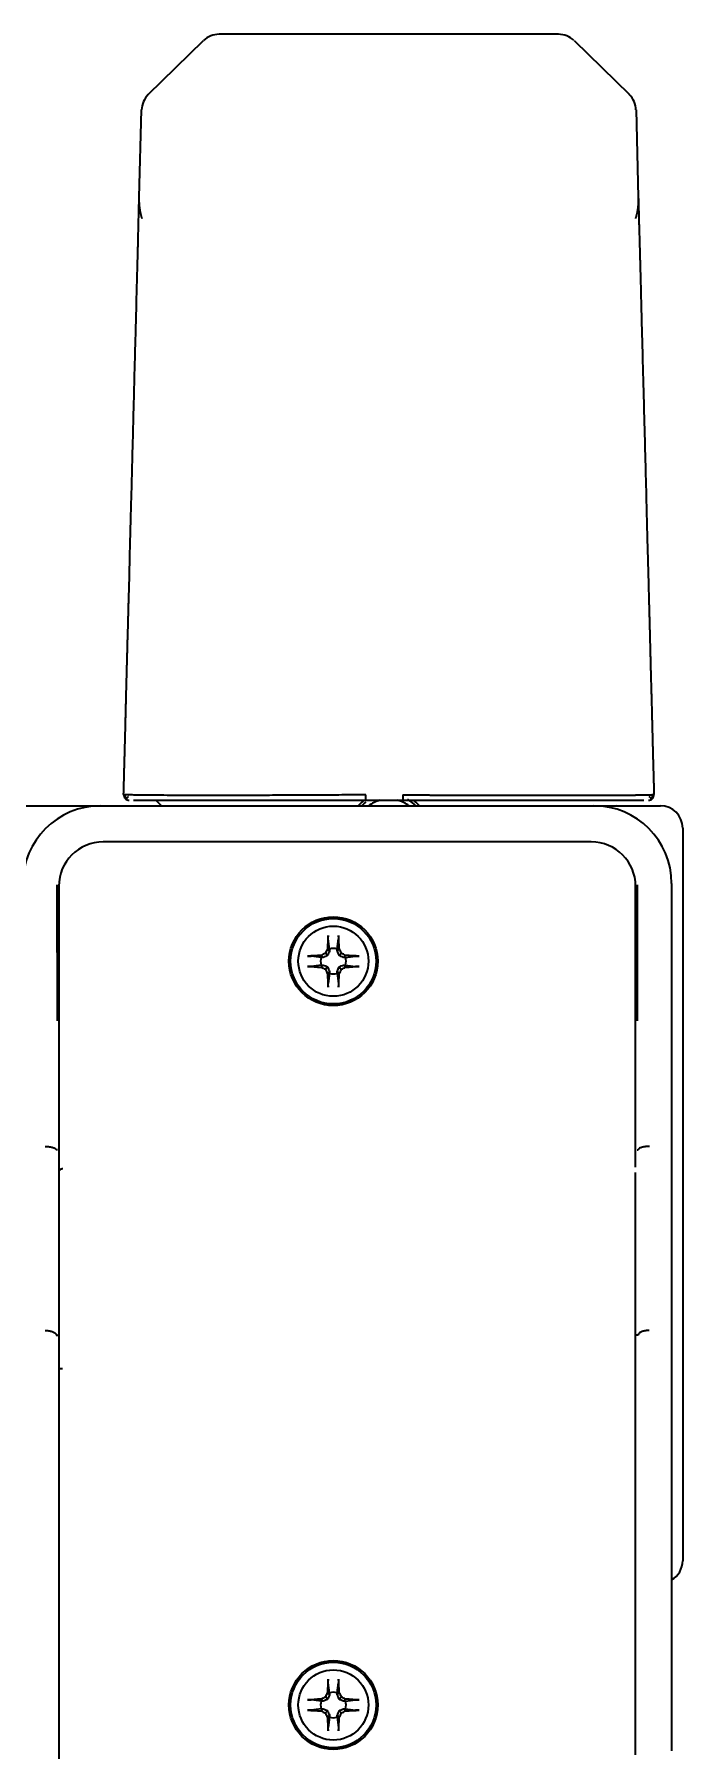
# Model space of a CAD drawing. Header units: inches. Extents: x 90 to 4161, y -506 to 3104.
# Drawn here: x 2941.4 to 2999.9, y 2949.7 to 3104.3 of the extents above; entities that cross this region are included whole.
import ezdxf

# ---------------------------------------------------------------- set-up
doc = ezdxf.new("R2010")
doc.units = ezdxf.units.IN
doc.layers.add('1', color=7, linetype='Continuous', true_color=0xffffff)

msp = doc.modelspace()

# ---------------------------------------------------------------- linework, layer by layer
at = {"layer": '1', "color": 7, "linetype": 'Continuous', "lineweight": 35}
for p, q in [((2951.7, 3098.87), (2956.69, 3103.73)), ((2988.69, 3104.3), (2958.09, 3104.3)), ((2990.09, 3103.73), (2995.08, 3098.87)), ((2950.89, 3089.62), (2951.1, 3097.49)), ((2995.68, 3097.49), (2995.89, 3089.63)), ((2950.97, 3092.51), (2950.97, 3092.57)), ((2995.81, 3092.56), (2995.81, 3092.51)), ((2950.79, 3085.85), (2950.89, 3089.62)), ((2949.95, 3053.5), (2950, 3055.5)), ((2952.39, 3035.3), (2952.89, 3034.8)), ((2971.31, 3035.3), (2974.66, 3035.3)), ((2818.72, 3034.8), (2947.39, 3034.8)), ((2947.39, 3034.8), (2991.89, 3034.8)), ((2991.89, 3034.8), (2997.89, 3034.8)), ((2993.89, 3034.8), (2993.96, 3034.86)), ((2999.89, 3032.8), (2999.89, 2966.8)), ((2991.64, 3031.55), (2947.64, 3031.55)), ((2943.52, 3015.44), (2943.5, 3027.69)), ((2943.64, 3027.55), (2943.64, 3002.24)), ((2995.64, 3002.24), (2995.64, 3027.55)), ((2995.78, 3027.69), (2995.77, 3015.44)), ((2998.89, 3027.8), (2998.89, 3005.25)), ((2968.04, 3021.89), (2967.92, 3022.81)), ((2968.74, 3021.89), (2968.86, 3022.81)), ((2967.3, 3021.15), (2966.38, 3021.27)), ((2967.48, 3021.14), (2967.29, 3021.33)), ((2967.87, 3021.32), (2967.67, 3021.52)), ((2968.04, 3021.71), (2967.86, 3021.9)), ((2968.74, 3021.71), (2968.93, 3021.9)), ((2968.91, 3021.32), (2969.11, 3021.52)), ((2969.31, 3021.14), (2969.49, 3021.33)), ((2969.48, 3021.15), (2970.4, 3021.27)), ((2967.3, 3020.45), (2966.38, 3020.33)), ((2967.48, 3020.45), (2967.29, 3020.26)), ((2967.87, 3020.28), (2967.67, 3020.08)), ((2968.04, 3019.88), (2967.86, 3019.69)), ((2968.04, 3019.71), (2967.92, 3018.78)), ((2968.74, 3019.88), (2968.93, 3019.69)), ((2968.74, 3019.71), (2968.86, 3018.78)), ((2968.91, 3020.28), (2969.11, 3020.08)), ((2969.31, 3020.45), (2969.49, 3020.26)), ((2969.48, 3020.45), (2970.4, 3020.33)), ((2943.52, 3003.8), (2943.4, 3003.8)), ((2995.77, 3003.8), (2995.89, 3003.8)), ((2943.75, 3001.98), (2943.64, 3001.98)), ((2943.64, 3001.77), (2943.64, 2984.1)), ((2995.64, 2984.14), (2995.64, 3001.77)), ((2998.89, 3002.04), (2998.89, 2988.14)), ((2943.4, 2987.11), (2943.64, 2987.11)), ((2995.88, 2987.11), (2995.64, 2987.11)), ((2943.64, 2984.1), (2943.71, 2984.1)), ((2943.64, 2984.1), (2943.64, 2946.28)), ((2943.71, 2984.1), (2943.96, 2984.1)), ((2995.64, 2984.06), (2995.64, 2984.14)), ((2995.64, 2949.32), (2995.64, 2984.06)), ((2998.89, 2984.93), (2998.89, 2949.68)), ((2968.04, 2954.71), (2967.86, 2954.9)), ((2968.04, 2954.89), (2967.92, 2955.81)), ((2968.74, 2954.89), (2968.86, 2955.81)), ((2968.74, 2954.71), (2968.93, 2954.9)), ((2967.3, 2954.15), (2966.38, 2954.27)), ((2967.3, 2953.45), (2966.38, 2953.33)), ((2967.48, 2954.14), (2967.29, 2954.33)), ((2967.48, 2953.45), (2967.29, 2953.26)), ((2967.87, 2954.32), (2967.67, 2954.52)), ((2967.87, 2953.28), (2967.67, 2953.08)), ((2968.91, 2954.32), (2969.11, 2954.52)), ((2968.91, 2953.28), (2969.11, 2953.08)), ((2969.31, 2954.14), (2969.49, 2954.33)), ((2969.31, 2953.45), (2969.49, 2953.26)), ((2969.48, 2954.15), (2970.4, 2954.27)), ((2969.48, 2953.45), (2970.4, 2953.33)), ((2968.04, 2952.88), (2967.86, 2952.69)), ((2968.04, 2952.71), (2967.92, 2951.78)), ((2968.74, 2952.88), (2968.93, 2952.69)), ((2968.74, 2952.71), (2968.86, 2951.78))]:
    msp.add_line(p, q, dxfattribs=at)
for centre, radius in [((2968.39, 3020.8), 4), ((2968.39, 3020.8), 3.85), ((2968.39, 3020.8), 3.16), ((2968.39, 2953.8), 4), ((2968.39, 2953.8), 3.85), ((2968.39, 2953.8), 3.16)]:
    msp.add_circle(centre, radius, dxfattribs=at)
for centre, radius, start, end in [((2958.09, 3102.3), 2, 90, 134.25), ((2988.69, 3102.3), 2, 45.75, 90), ((2953.1, 3097.43), 2, 134.25, 178.5), ((2993.68, 3097.43), 2, 1.5, 45.75), ((2973.39, 3032.3), 3.5, 126.0169, 134.415), ((2973.39, 3032.3), 3.1, 104.5978, 126.2541), ((2973.39, 3032.3), 3.1, 53.7478, 75.4041), ((2973.39, 3032.3), 3.5, 45.5794, 60.9975), ((2997.89, 3032.8), 2, 0, 90), ((2968.39, 3020.8), 1.15, 162.2011, 197.7989), ((2968.39, 3020.8), 1.15, 72.2011, 107.7989), ((2968.39, 3020.8), 1.15, 342.2011, 17.7989), ((2968.39, 3020.8), 1.15, 252.2011, 287.7989), ((2997.89, 2966.8), 2, 300.0009, 0), ((2968.39, 2953.8), 1.15, 72.2011, 107.7989), ((2968.39, 2953.8), 1.15, 162.2011, 197.7989), ((2968.39, 2953.8), 1.15, 342.2011, 17.7989), ((2968.39, 2953.8), 1.15, 252.2011, 287.7989)]:
    msp.add_arc(centre, radius, start, end, dxfattribs=at)
for centre, major_axis, ratio, start_param, end_param in [((2947.39, 3027.8), (4.95, -4.95), 0.999695, 2.356347, 3.926839), ((2991.89, 3027.8), (-4.95, -4.95), 0.999695, 2.356347, 3.926839), ((2947.64, 3027.55), (-2.83, 2.83), 0.999695, 5.497939, 7.068431), ((2991.64, 3027.55), (2.83, 2.83), 0.999695, 5.497939, 7.068431), ((2968.09, 3020.8), (0.07, 3.73), 0.072244, 0.900133, 1.272854), ((2968.69, 3020.8), (0.07, -3.73), 0.072244, 1.868738, 2.24146), ((2968.39, 3021.09), (3.73, 0.07), 0.072244, 1.868738, 2.24146), ((2968.13, 3021.35), (3.34, 1.56), 0.094201, 1.665412, 1.782277), ((2967.84, 3021.06), (1.56, 3.34), 0.094201, 1.359315, 1.476181), ((2968.95, 3021.06), (1.56, -3.34), 0.094201, 1.665412, 1.782277), ((2968.65, 3021.35), (3.34, -1.56), 0.094201, 1.359315, 1.476181), ((2968.4, 3021.09), (3.73, -0.07), 0.072244, 0.900133, 1.272854), ((2968.39, 3020.5), (-3.73, 0.07), 0.072244, 0.900133, 1.272854), ((2968.13, 3020.24), (-3.34, 1.56), 0.094201, 1.359315, 1.476181), ((2967.84, 3020.54), (-1.56, 3.34), 0.094201, 1.665412, 1.782277), ((2968.09, 3020.79), (-0.07, 3.73), 0.072244, 1.868738, 2.24146), ((2968.69, 3020.79), (-0.07, -3.73), 0.072244, 0.900133, 1.272854), ((2968.95, 3020.54), (-1.56, -3.34), 0.094201, 1.359315, 1.476181), ((2968.65, 3020.24), (-3.34, -1.56), 0.094201, 1.665412, 1.782277), ((2968.4, 3020.5), (-3.73, -0.07), 0.072244, 1.868738, 2.24146), ((2943.87, 3006.71), (0, -13.75), 0.017453, 5.043175, 5.063661), ((2943.94, 3006.71), (-0.2, -13.75), 0.017452, 5.0642, 5.080215), ((2967.84, 2954.06), (1.56, 3.34), 0.094201, 1.359315, 1.476181), ((2968.09, 2953.8), (0.07, 3.73), 0.072244, 0.900133, 1.272854), ((2968.69, 2953.8), (0.07, -3.73), 0.072244, 1.868738, 2.24146), ((2968.95, 2954.06), (1.56, -3.34), 0.094201, 1.665412, 1.782277), ((2968.39, 2954.09), (3.73, 0.07), 0.072244, 1.868738, 2.24146), ((2968.39, 2953.5), (-3.73, 0.07), 0.072244, 0.900133, 1.272854), ((2968.13, 2954.35), (3.34, 1.56), 0.094201, 1.665412, 1.782277), ((2968.13, 2953.24), (-3.34, 1.56), 0.094201, 1.359315, 1.476181), ((2968.65, 2954.35), (3.34, -1.56), 0.094201, 1.359315, 1.476181), ((2968.65, 2953.24), (-3.34, -1.56), 0.094201, 1.665412, 1.782277), ((2968.4, 2954.09), (3.73, -0.07), 0.072244, 0.900133, 1.272854), ((2968.4, 2953.5), (-3.73, -0.07), 0.072244, 1.868738, 2.24146), ((2967.84, 2953.54), (-1.56, 3.34), 0.094201, 1.665412, 1.782277), ((2968.09, 2953.79), (-0.07, 3.73), 0.072244, 1.868738, 2.24146), ((2968.69, 2953.79), (-0.07, -3.73), 0.072244, 0.900133, 1.272854), ((2968.95, 2953.54), (-1.56, -3.34), 0.094201, 1.359315, 1.476181)]:
    msp.add_ellipse(centre, major_axis=major_axis, ratio=ratio, start_param=start_param, end_param=end_param, dxfattribs=at)
for points, degree, knots in [([(2951.15, 3087.7), (2951.15, 3087.7), (2951.14, 3087.72), (2951.13, 3087.78), (2951.1, 3087.86), (2951.08, 3087.94), (2951.06, 3088.02), (2951.04, 3088.1), (2951.03, 3088.18), (2951.01, 3088.26), (2950.99, 3088.34), (2950.98, 3088.42), (2950.97, 3088.51), (2950.95, 3088.59), (2950.94, 3088.67), (2950.93, 3088.75), (2950.92, 3088.83), (2950.92, 3088.91), (2950.91, 3088.99), (2950.9, 3089.07), (2950.9, 3089.15), (2950.89, 3089.23), (2950.89, 3089.31), (2950.89, 3089.39), (2950.89, 3089.46), (2950.89, 3089.54), (2950.89, 3089.59), (2950.89, 3089.62)], 3, [0, 0, 0, 0, 0.000063, 0.043207, 0.086238, 0.129154, 0.171955, 0.214639, 0.257204, 0.299649, 0.34197, 0.384167, 0.426235, 0.468173, 0.509978, 0.551646, 0.593175, 0.634561, 0.675801, 0.716891, 0.757827, 0.798606, 0.839224, 0.879676, 0.919959, 0.960068, 1, 1, 1, 1]), ([(2995.89, 3089.63), (2995.89, 3089.61), (2995.89, 3089.59), (2995.89, 3089.55), (2995.89, 3089.51), (2995.89, 3089.47), (2995.89, 3089.42), (2995.89, 3089.38), (2995.89, 3089.34), (2995.89, 3089.3), (2995.89, 3089.26), (2995.89, 3089.22), (2995.88, 3089.18), (2995.88, 3089.13), (2995.88, 3089.09), (2995.88, 3089.05), (2995.87, 3089.01), (2995.87, 3088.97), (2995.87, 3088.93), (2995.86, 3088.88), (2995.86, 3088.84), (2995.85, 3088.8), (2995.85, 3088.76), (2995.84, 3088.72), (2995.84, 3088.67), (2995.83, 3088.63), (2995.83, 3088.59), (2995.82, 3088.55), (2995.81, 3088.5), (2995.81, 3088.46), (2995.8, 3088.42), (2995.79, 3088.38), (2995.79, 3088.34), (2995.78, 3088.29), (2995.77, 3088.25), (2995.76, 3088.21), (2995.75, 3088.17), (2995.74, 3088.12), (2995.73, 3088.08), (2995.72, 3088.04), (2995.71, 3088), (2995.7, 3087.95), (2995.69, 3087.91), (2995.68, 3087.87), (2995.67, 3087.83), (2995.65, 3087.78), (2995.64, 3087.74), (2995.63, 3087.71), (2995.63, 3087.7), (2995.63, 3087.7)], 3, [0, 0, 0, 0, 0.020785, 0.04162, 0.062504, 0.083438, 0.104419, 0.125449, 0.146525, 0.167648, 0.188817, 0.210032, 0.231291, 0.252595, 0.273942, 0.295332, 0.316766, 0.338241, 0.359758, 0.381316, 0.402915, 0.424554, 0.446233, 0.467951, 0.489707, 0.511502, 0.533335, 0.555206, 0.577113, 0.599058, 0.621038, 0.643055, 0.665107, 0.687194, 0.709316, 0.731473, 0.753664, 0.775889, 0.798148, 0.820441, 0.842766, 0.865125, 0.887516, 0.90994, 0.932397, 0.954885, 0.977406, 0.999959, 1, 1, 1, 1]), ([(2995.89, 3089.63), (2995.9, 3089.13), (2995.92, 3088.39), (2995.94, 3087.56), (2995.95, 3087.15), (2995.96, 3086.98), (2995.96, 3086.88), (2995.96, 3086.83), (2995.96, 3086.82)], 3, [0, 0, 0, 0, 0.496997, 0.748496, 0.874245, 0.93712, 0.968557, 1, 1, 1, 1]), ([(2995.96, 3086.82), (2995.96, 3086.81), (2995.96, 3086.76), (2995.97, 3086.56), (2995.98, 3086.21), (2996, 3085.56), (2996.03, 3084.27), (2996.07, 3082.84), (2996.12, 3080.9), (2996.18, 3078.49), (2996.25, 3075.79), (2996.35, 3072.05), (2996.45, 3068.34), (2996.54, 3064.85), (2996.63, 3061.45), (2996.71, 3058.24), (2996.79, 3055.4), (2996.82, 3054.08), (2996.84, 3053.43)], 3, [0, 0, 0, 0, 0.1, 0.15, 0.2, 0.3, 0.35, 0.4, 0.45, 0.5, 0.55, 0.6, 0.7, 0.75, 0.8, 0.9, 0.95, 1, 1, 1, 1]), ([(2950, 3055.5), (2950.02, 3056.18), (2950.07, 3058.24), (2950.15, 3061.33), (2950.24, 3064.56), (2950.3, 3067.03), (2950.37, 3069.56), (2950.43, 3072.15), (2950.5, 3074.74), (2950.57, 3077.23), (2950.62, 3079.09), (2950.65, 3080.44), (2950.68, 3081.63), (2950.71, 3082.83), (2950.75, 3084.18), (2950.77, 3084.93), (2950.78, 3085.36), (2950.79, 3085.59), (2950.79, 3085.76), (2950.79, 3085.82), (2950.79, 3085.85)], 3, [0, 0, 0, 0, 0.052632, 0.157895, 0.210526, 0.263158, 0.315789, 0.368421, 0.421053, 0.473684, 0.526316, 0.552632, 0.578947, 0.631579, 0.684211, 0.789474, 0.842105, 0.894737, 0.947368, 1, 1, 1, 1]), ([(2949.48, 3035.81), (2949.5, 3036.5), (2949.51, 3036.92), (2949.53, 3037.44), (2949.54, 3038.02), (2949.57, 3039.08), (2949.6, 3040.24), (2949.65, 3042.06), (2949.71, 3044.67), (2949.79, 3047.61), (2949.83, 3049.25), (2949.85, 3049.95), (2949.86, 3050.14), (2949.87, 3050.66), (2949.89, 3051.23), (2949.91, 3052.27), (2949.95, 3053.5)], 2, [0, 0, 0, 0.0625, 0.0625, 0.125, 0.125, 0.25, 0.25, 0.5, 0.5, 0.75, 0.78125, 0.8125, 0.8125, 0.875, 0.875, 1, 1, 1]), ([(2996.84, 3053.43), (2996.86, 3052.52), (2996.9, 3051.22), (2996.91, 3050.68), (2996.94, 3049.6), (2996.95, 3049.05), (2997, 3047.09), (2997.07, 3044.64), (2997.13, 3042.24), (2997.18, 3040.23), (2997.21, 3039.09), (2997.24, 3038.02), (2997.26, 3037.42), (2997.27, 3036.91), (2997.28, 3036.65), (2997.29, 3036.09), (2997.3, 3035.81)], 2, [0, 0, 0, 0.125, 0.125, 0.1875, 0.25, 0.25, 0.5, 0.5, 0.75, 0.75, 0.875, 0.875, 0.9375, 0.9375, 0.96875, 1, 1, 1]), ([(2949.48, 3035.81), (2949.48, 3035.75), (2949.49, 3035.69), (2949.54, 3035.56), (2949.58, 3035.5), (2949.67, 3035.4), (2949.73, 3035.36), (2949.86, 3035.31), (2949.92, 3035.3), (2949.98, 3035.3)], 3, [0, 0, 0, 0, 0.25, 0.25, 0.5, 0.5, 0.75, 0.75, 1, 1, 1, 1]), ([(2949.58, 3035.81), (2949.58, 3035.78), (2949.58, 3035.71), (2949.61, 3035.61), (2949.66, 3035.52), (2949.71, 3035.46), (2949.73, 3035.44)], 3, [0, 0, 0, 0, 0.232591, 0.479347, 0.737148, 1, 1, 1, 1]), ([(2971.31, 3035.79), (2970.59, 3035.79), (2969.87, 3035.78), (2968.42, 3035.77), (2967.71, 3035.77), (2966.64, 3035.76), (2966.29, 3035.76), (2965.6, 3035.76), (2965.25, 3035.76), (2964.22, 3035.75), (2963.55, 3035.75), (2962.23, 3035.74), (2961.58, 3035.74), (2960.32, 3035.74), (2959.7, 3035.74), (2957.92, 3035.74), (2956.83, 3035.73), (2955.32, 3035.74), (2954.84, 3035.74), (2953.93, 3035.74), (2953.51, 3035.74), (2952.73, 3035.75), (2952.36, 3035.75), (2951.86, 3035.75), (2951.71, 3035.75), (2951.4, 3035.76), (2951.26, 3035.76), (2950.99, 3035.76), (2950.86, 3035.76), (2950.62, 3035.77), (2950.51, 3035.77), (2950.21, 3035.78), (2950.04, 3035.78), (2949.77, 3035.79), (2949.67, 3035.8), (2949.59, 3035.8), (2949.59, 3035.8), (2949.58, 3035.8)], 3, [0, 0, 0, 0, 0.066297, 0.066297, 0.132593, 0.132593, 0.165741, 0.165741, 0.19889, 0.19889, 0.265186, 0.265186, 0.331483, 0.331483, 0.397779, 0.397779, 0.530372, 0.530372, 0.596669, 0.596669, 0.662965, 0.662965, 0.729262, 0.729262, 0.76241, 0.76241, 0.795558, 0.795558, 0.828706, 0.828706, 0.861855, 0.861855, 0.928151, 0.928151, 0.994448, 0.994448, 1, 1, 1, 1]), ([(2950.36, 3035.3), (2950.36, 3035.3), (2950.37, 3035.3), (2950.39, 3035.3), (2950.41, 3035.3), (2950.47, 3035.3), (2950.57, 3035.3), (2950.72, 3035.3), (2950.89, 3035.3), (2951.07, 3035.3), (2951.24, 3035.3), (2951.42, 3035.3), (2951.76, 3035.3), (2952.41, 3035.3), (2953.31, 3035.3), (2954.21, 3035.3), (2954.88, 3035.3), (2955.53, 3035.3), (2956.12, 3035.3), (2956.66, 3035.3), (2957.17, 3035.3), (2957.7, 3035.3), (2958.23, 3035.3), (2958.78, 3035.3), (2959.31, 3035.3), (2959.81, 3035.3), (2960.28, 3035.3), (2960.78, 3035.3), (2961.3, 3035.3), (2961.85, 3035.3), (2962.42, 3035.3), (2962.98, 3035.3), (2963.53, 3035.3), (2964.08, 3035.3), (2964.66, 3035.3), (2965.23, 3035.3), (2965.79, 3035.3), (2966.38, 3035.3), (2966.98, 3035.3), (2967.55, 3035.3), (2968.08, 3035.3), (2968.61, 3035.3), (2969.02, 3035.3), (2969.3, 3035.3), (2969.46, 3035.3), (2969.62, 3035.3), (2969.77, 3035.3), (2969.93, 3035.3), (2970.09, 3035.3), (2970.24, 3035.3), (2970.4, 3035.3), (2970.55, 3035.3), (2970.71, 3035.3), (2970.86, 3035.3), (2971.01, 3035.3), (2971.16, 3035.3), (2971.26, 3035.3), (2971.31, 3035.3)], 3, [0, 0, 0, 0, 0.002236, 0.004532, 0.00682, 0.017165, 0.032459, 0.052713, 0.07795, 0.096157, 0.114061, 0.131657, 0.148912, 0.206468, 0.290166, 0.329927, 0.366614, 0.400129, 0.430376, 0.453894, 0.477323, 0.500693, 0.524029, 0.54736, 0.570712, 0.588952, 0.607852, 0.627396, 0.647567, 0.668345, 0.689714, 0.711658, 0.730446, 0.750233, 0.77104, 0.7929, 0.810641, 0.831098, 0.854297, 0.872374, 0.890436, 0.908478, 0.926495, 0.931931, 0.937338, 0.942716, 0.948066, 0.953387, 0.95868, 0.963944, 0.96918, 0.974387, 0.979566, 0.984717, 0.98984, 0.994934, 1, 1, 1, 1]), ([(2971.19, 3035.3), (2971.09, 3035.22), (2970.98, 3035.14), (2970.79, 3034.97), (2970.7, 3034.89), (2970.62, 3034.8)], 3, [0, 0, 0, 0, 0.5, 0.5, 1, 1, 1, 1]), ([(2971.31, 3035.3), (2971.31, 3035.3), (2971.31, 3035.31), (2971.31, 3035.36), (2971.31, 3035.39), (2971.31, 3035.49), (2971.31, 3035.55), (2971.31, 3035.67), (2971.31, 3035.73), (2971.31, 3035.79)], 3, [0, 0, 0, 0, 0.25, 0.25, 0.5, 0.5, 0.75, 0.75, 1, 1, 1, 1]), ([(2974.66, 3035.79), (2974.68, 3035.79), (2974.73, 3035.79), (2974.8, 3035.79), (2974.89, 3035.79), (2974.97, 3035.79), (2975.06, 3035.79), (2975.16, 3035.79), (2975.26, 3035.79), (2975.37, 3035.79), (2975.48, 3035.78), (2975.6, 3035.78), (2975.73, 3035.78), (2975.86, 3035.78), (2975.99, 3035.78), (2976.14, 3035.78), (2976.28, 3035.78), (2976.44, 3035.78), (2976.6, 3035.78), (2976.76, 3035.78), (2976.93, 3035.78), (2977.11, 3035.77), (2977.29, 3035.77), (2977.48, 3035.77), (2977.67, 3035.77), (2977.87, 3035.77), (2978.08, 3035.77), (2978.29, 3035.77), (2978.51, 3035.77), (2978.73, 3035.76), (2978.96, 3035.76), (2979.2, 3035.76), (2979.44, 3035.76), (2979.69, 3035.76), (2979.94, 3035.76), (2980.2, 3035.76), (2980.47, 3035.76), (2980.74, 3035.76), (2981.01, 3035.75), (2981.29, 3035.75), (2981.58, 3035.75), (2981.87, 3035.75), (2982.17, 3035.75), (2982.47, 3035.75), (2982.78, 3035.75), (2983.09, 3035.75), (2983.41, 3035.75), (2983.73, 3035.75), (2984.06, 3035.75), (2984.39, 3035.75), (2984.72, 3035.75), (2985.06, 3035.75), (2985.4, 3035.75), (2985.75, 3035.75), (2986.09, 3035.75), (2986.44, 3035.75), (2986.8, 3035.75), (2987.15, 3035.75), (2987.5, 3035.75), (2987.86, 3035.75), (2988.22, 3035.75), (2988.58, 3035.75), (2988.93, 3035.75), (2989.29, 3035.75), (2989.64, 3035.75), (2990, 3035.75), (2990.35, 3035.75), (2990.77, 3035.75), (2991.25, 3035.75), (2991.77, 3035.75), (2992.26, 3035.76), (2992.71, 3035.76), (2993.14, 3035.76), (2993.53, 3035.76), (2993.9, 3035.76), (2994.24, 3035.76), (2994.55, 3035.76), (2994.76, 3035.77), (2994.87, 3035.77), (2994.91, 3035.77), (2994.94, 3035.77), (2994.97, 3035.77), (2995.01, 3035.77), (2995.04, 3035.77), (2995.08, 3035.77), (2995.11, 3035.77), (2995.14, 3035.77), (2995.18, 3035.77), (2995.21, 3035.77), (2995.25, 3035.77), (2995.28, 3035.77), (2995.32, 3035.77), (2995.35, 3035.77), (2995.39, 3035.77), (2995.42, 3035.77), (2995.46, 3035.77), (2995.49, 3035.77), (2995.53, 3035.77), (2995.56, 3035.77), (2995.6, 3035.77), (2995.63, 3035.77), (2995.67, 3035.78), (2995.7, 3035.78), (2995.73, 3035.78), (2995.77, 3035.78), (2995.8, 3035.78), (2995.84, 3035.78), (2995.87, 3035.78), (2995.91, 3035.78), (2995.94, 3035.78), (2995.98, 3035.78), (2996.01, 3035.78), (2996.04, 3035.78), (2996.08, 3035.78), (2996.11, 3035.78), (2996.14, 3035.78), (2996.18, 3035.78), (2996.21, 3035.78), (2996.24, 3035.78), (2996.27, 3035.79), (2996.31, 3035.79), (2996.34, 3035.79), (2996.37, 3035.79), (2996.4, 3035.79), (2996.43, 3035.79), (2996.46, 3035.79), (2996.49, 3035.79), (2996.52, 3035.79), (2996.55, 3035.79), (2996.58, 3035.79), (2996.61, 3035.79), (2996.64, 3035.79), (2996.67, 3035.79), (2996.69, 3035.79), (2996.72, 3035.79), (2996.75, 3035.79), (2996.77, 3035.8), (2996.8, 3035.8), (2996.82, 3035.8), (2996.85, 3035.8), (2996.87, 3035.8), (2996.9, 3035.8), (2996.92, 3035.8), (2996.94, 3035.8), (2996.96, 3035.8), (2996.98, 3035.8), (2997.01, 3035.8), (2997.03, 3035.8), (2997.04, 3035.8), (2997.06, 3035.8), (2997.08, 3035.8), (2997.1, 3035.8), (2997.12, 3035.8), (2997.13, 3035.8), (2997.15, 3035.81), (2997.16, 3035.81), (2997.18, 3035.81), (2997.19, 3035.81), (2997.2, 3035.81), (2997.21, 3035.81), (2997.21, 3035.81)], 3, [0, 0, 0, 0, 0.002067, 0.004294, 0.006682, 0.009233, 0.011947, 0.014824, 0.017866, 0.021073, 0.024447, 0.027988, 0.031697, 0.035575, 0.039624, 0.043844, 0.048237, 0.052804, 0.057546, 0.062464, 0.06756, 0.072835, 0.07829, 0.083926, 0.089745, 0.095749, 0.101939, 0.108316, 0.114883, 0.12164, 0.128589, 0.135732, 0.143071, 0.150605, 0.158337, 0.166268, 0.1744, 0.182732, 0.191268, 0.200007, 0.208952, 0.218103, 0.227462, 0.23703, 0.246808, 0.256798, 0.267, 0.277416, 0.288045, 0.298887, 0.309944, 0.321215, 0.3327, 0.344399, 0.356312, 0.36844, 0.38078, 0.393335, 0.406102, 0.419081, 0.43227, 0.445668, 0.459273, 0.473082, 0.487093, 0.501305, 0.515714, 0.530317, 0.554133, 0.577395, 0.600091, 0.622208, 0.643736, 0.664667, 0.684993, 0.704712, 0.723822, 0.742321, 0.7445, 0.746706, 0.748939, 0.751199, 0.753485, 0.755798, 0.758138, 0.760504, 0.762896, 0.765315, 0.767761, 0.770233, 0.772731, 0.775255, 0.777805, 0.780381, 0.782983, 0.785611, 0.788265, 0.790944, 0.793649, 0.796379, 0.799135, 0.801916, 0.804723, 0.807554, 0.810411, 0.813292, 0.816198, 0.81913, 0.822085, 0.825066, 0.828071, 0.8311, 0.834154, 0.837232, 0.840334, 0.84346, 0.84661, 0.849783, 0.852981, 0.856202, 0.859446, 0.862714, 0.866005, 0.869319, 0.872656, 0.876015, 0.879398, 0.882803, 0.88623, 0.88968, 0.893151, 0.896645, 0.900161, 0.903698, 0.907256, 0.910836, 0.914438, 0.91806, 0.921702, 0.925366, 0.92905, 0.932754, 0.936478, 0.940222, 0.943986, 0.947769, 0.951572, 0.955394, 0.959235, 0.963094, 0.966973, 0.97087, 0.974786, 0.97872, 0.982672, 0.986642, 0.990629, 0.994634, 0.998657, 1, 1, 1, 1]), ([(2974.66, 3035.79), (2974.66, 3035.73), (2974.66, 3035.67), (2974.66, 3035.55), (2974.66, 3035.49), (2974.66, 3035.39), (2974.66, 3035.36), (2974.66, 3035.31), (2974.66, 3035.3), (2974.66, 3035.3)], 3, [0, 0, 0, 0, 0.25, 0.25, 0.5, 0.5, 0.75, 0.75, 1, 1, 1, 1]), ([(2974.66, 3035.3), (2974.68, 3035.3), (2974.74, 3035.3), (2974.82, 3035.3), (2974.91, 3035.3), (2975.01, 3035.3), (2975.12, 3035.3), (2975.23, 3035.3), (2975.35, 3035.3), (2975.48, 3035.3), (2975.61, 3035.3), (2975.75, 3035.3), (2975.9, 3035.3), (2976.05, 3035.3), (2976.21, 3035.3), (2976.38, 3035.3), (2976.55, 3035.3), (2976.74, 3035.3), (2977.07, 3035.3), (2977.53, 3035.3), (2978.1, 3035.3), (2978.62, 3035.3), (2979.11, 3035.3), (2979.57, 3035.3), (2980.05, 3035.3), (2980.54, 3035.3), (2981.05, 3035.3), (2981.58, 3035.3), (2982.13, 3035.3), (2982.69, 3035.3), (2983.35, 3035.3), (2984.09, 3035.3), (2984.89, 3035.3), (2985.64, 3035.3), (2986.35, 3035.3), (2986.96, 3035.3), (2987.5, 3035.3), (2987.96, 3035.3), (2988.4, 3035.3), (2988.82, 3035.3), (2989.22, 3035.3), (2989.59, 3035.3), (2989.95, 3035.3), (2990.45, 3035.3), (2991.06, 3035.3), (2991.77, 3035.3), (2992.41, 3035.3), (2992.96, 3035.3), (2993.44, 3035.3), (2993.85, 3035.3), (2994.18, 3035.3), (2994.46, 3035.3), (2994.69, 3035.3), (2994.87, 3035.3), (2995.06, 3035.3), (2995.28, 3035.3), (2995.53, 3035.3), (2995.76, 3035.3), (2995.96, 3035.3), (2996.11, 3035.3), (2996.23, 3035.3), (2996.32, 3035.3), (2996.37, 3035.3), (2996.39, 3035.3)], 3, [0, 0, 0, 0, 0.002533, 0.005294, 0.008283, 0.0115, 0.014944, 0.018615, 0.022512, 0.026635, 0.030984, 0.035558, 0.040356, 0.045378, 0.050625, 0.056095, 0.061787, 0.067703, 0.073842, 0.094409, 0.113284, 0.13049, 0.14604, 0.161194, 0.177091, 0.193737, 0.211124, 0.229243, 0.248079, 0.267613, 0.287821, 0.318112, 0.347193, 0.375119, 0.401933, 0.427667, 0.44692, 0.465659, 0.483865, 0.501523, 0.518622, 0.535162, 0.55114, 0.566557, 0.603567, 0.639038, 0.673039, 0.705548, 0.734285, 0.760124, 0.783059, 0.803094, 0.820244, 0.834519, 0.845927, 0.867413, 0.891176, 0.917237, 0.938906, 0.958202, 0.975103, 0.989593, 1, 1, 1, 1]), ([(2976.16, 3034.8), (2976.08, 3034.89), (2975.99, 3034.97), (2975.8, 3035.14), (2975.7, 3035.22), (2975.59, 3035.3)], 3, [0, 0, 0, 0, 0.5, 0.5, 1, 1, 1, 1]), ([(2996.8, 3035.3), (2996.86, 3035.3), (2996.92, 3035.31), (2997.05, 3035.36), (2997.11, 3035.4), (2997.21, 3035.5), (2997.24, 3035.56), (2997.29, 3035.69), (2997.3, 3035.75), (2997.3, 3035.81)], 3, [0, 0, 0, 0, 0.25, 0.25, 0.5, 0.5, 0.75, 0.75, 1, 1, 1, 1]), ([(2997.05, 3035.44), (2997.08, 3035.46), (2997.12, 3035.52), (2997.17, 3035.61), (2997.2, 3035.71), (2997.2, 3035.77), (2997.2, 3035.81)], 3, [0, 0, 0, 0, 0.262853, 0.520648, 0.767403, 1, 1, 1, 1]), ([(2967.92, 3022.81), (2967.92, 3022.82), (2967.92, 3022.82), (2967.92, 3022.84), (2967.92, 3022.84), (2967.92, 3022.86), (2967.92, 3022.87), (2967.92, 3022.88), (2967.92, 3022.89), (2967.92, 3022.9), (2967.92, 3022.92), (2967.92, 3022.94), (2967.92, 3022.96), (2967.92, 3022.97), (2967.92, 3022.98), (2967.92, 3023), (2967.92, 3023.01), (2967.92, 3023.03), (2967.92, 3023.03), (2967.92, 3023.06), (2967.92, 3023.07), (2967.92, 3023.1), (2967.92, 3023.11), (2967.92, 3023.12)], 3, [0, 0, 0, 0, 0.125, 0.125, 0.1875, 0.1875, 0.25, 0.3125, 0.3125, 0.375, 0.375, 0.5, 0.5, 0.5625, 0.5625, 0.625, 0.6875, 0.6875, 0.75, 0.75, 0.875, 0.875, 1, 1, 1, 1]), ([(2968.86, 3023.12), (2968.86, 3023.11), (2968.86, 3023.1), (2968.86, 3023.07), (2968.86, 3023.06), (2968.86, 3023.03), (2968.86, 3023.01), (2968.86, 3022.99), (2968.86, 3022.98), (2968.86, 3022.97), (2968.86, 3022.95), (2968.86, 3022.94), (2968.86, 3022.92), (2968.86, 3022.91), (2968.86, 3022.89), (2968.86, 3022.88), (2968.86, 3022.86), (2968.86, 3022.86), (2968.86, 3022.84), (2968.86, 3022.83), (2968.86, 3022.83), (2968.86, 3022.82), (2968.86, 3022.81), (2968.86, 3022.81)], 3, [0, 0, 0, 0, 0.125, 0.125, 0.25, 0.25, 0.375, 0.375, 0.4375, 0.4375, 0.5, 0.5625, 0.5625, 0.625, 0.625, 0.75, 0.75, 0.8125, 0.8125, 0.875, 0.9375, 0.9375, 1, 1, 1, 1]), ([(2966.07, 3021.26), (2966.08, 3021.27), (2966.09, 3021.27), (2966.12, 3021.27), (2966.13, 3021.27), (2966.16, 3021.27), (2966.18, 3021.27), (2966.2, 3021.27), (2966.21, 3021.27), (2966.22, 3021.27), (2966.24, 3021.27), (2966.25, 3021.27), (2966.27, 3021.27), (2966.27, 3021.27), (2966.3, 3021.27), (2966.31, 3021.27), (2966.33, 3021.27), (2966.33, 3021.27), (2966.34, 3021.27), (2966.35, 3021.27), (2966.36, 3021.27), (2966.37, 3021.27), (2966.38, 3021.27), (2966.38, 3021.27)], 3, [0, 0, 0, 0, 0.125, 0.125, 0.25, 0.25, 0.375, 0.375, 0.4375, 0.4375, 0.5, 0.5625, 0.5625, 0.625, 0.625, 0.75, 0.75, 0.8125, 0.8125, 0.875, 0.9375, 0.9375, 1, 1, 1, 1]), ([(2967.87, 3021.32), (2967.8, 3021.29), (2967.74, 3021.26), (2967.61, 3021.2), (2967.54, 3021.17), (2967.48, 3021.14)], 3, [0, 0, 0, 0, 0.5, 0.5, 1, 1, 1, 1]), ([(2968.04, 3021.71), (2968.02, 3021.65), (2967.99, 3021.58), (2967.93, 3021.45), (2967.9, 3021.38), (2967.87, 3021.32)], 3, [0, 0, 0, 0, 0.5, 0.5, 1, 1, 1, 1]), ([(2968.91, 3021.32), (2968.88, 3021.38), (2968.85, 3021.45), (2968.79, 3021.58), (2968.77, 3021.65), (2968.74, 3021.71)], 3, [0, 0, 0, 0, 0.5, 0.5, 1, 1, 1, 1]), ([(2969.31, 3021.14), (2969.24, 3021.17), (2969.18, 3021.2), (2969.04, 3021.26), (2968.98, 3021.29), (2968.91, 3021.32)], 3, [0, 0, 0, 0, 0.5, 0.5, 1, 1, 1, 1]), ([(2970.4, 3021.27), (2970.41, 3021.27), (2970.42, 3021.27), (2970.43, 3021.27), (2970.44, 3021.27), (2970.45, 3021.27), (2970.46, 3021.27), (2970.47, 3021.27), (2970.49, 3021.27), (2970.49, 3021.27), (2970.51, 3021.27), (2970.53, 3021.27), (2970.55, 3021.27), (2970.56, 3021.27), (2970.57, 3021.27), (2970.59, 3021.27), (2970.6, 3021.27), (2970.62, 3021.27), (2970.63, 3021.27), (2970.65, 3021.27), (2970.66, 3021.27), (2970.69, 3021.27), (2970.7, 3021.27), (2970.72, 3021.26)], 3, [0, 0, 0, 0, 0.125, 0.125, 0.1875, 0.1875, 0.25, 0.3125, 0.3125, 0.375, 0.375, 0.5, 0.5, 0.5625, 0.5625, 0.625, 0.6875, 0.6875, 0.75, 0.75, 0.875, 0.875, 1, 1, 1, 1]), ([(2966.38, 3020.33), (2966.37, 3020.33), (2966.36, 3020.33), (2966.35, 3020.33), (2966.34, 3020.33), (2966.33, 3020.33), (2966.32, 3020.33), (2966.31, 3020.32), (2966.3, 3020.32), (2966.29, 3020.32), (2966.27, 3020.32), (2966.25, 3020.32), (2966.23, 3020.32), (2966.22, 3020.32), (2966.21, 3020.32), (2966.19, 3020.32), (2966.18, 3020.32), (2966.16, 3020.33), (2966.15, 3020.33), (2966.13, 3020.33), (2966.12, 3020.33), (2966.09, 3020.33), (2966.08, 3020.33), (2966.07, 3020.33)], 3, [0, 0, 0, 0, 0.125, 0.125, 0.1875, 0.1875, 0.25, 0.3125, 0.3125, 0.375, 0.375, 0.5, 0.5, 0.5625, 0.5625, 0.625, 0.6875, 0.6875, 0.75, 0.75, 0.875, 0.875, 1, 1, 1, 1]), ([(2967.48, 3020.45), (2967.54, 3020.42), (2967.61, 3020.4), (2967.74, 3020.34), (2967.8, 3020.31), (2967.87, 3020.28)], 3, [0, 0, 0, 0, 0.5, 0.5, 1, 1, 1, 1]), ([(2967.87, 3020.28), (2967.9, 3020.21), (2967.93, 3020.14), (2967.99, 3020.01), (2968.02, 3019.95), (2968.04, 3019.88)], 3, [0, 0, 0, 0, 0.5, 0.5, 1, 1, 1, 1]), ([(2968.74, 3019.88), (2968.77, 3019.95), (2968.79, 3020.01), (2968.85, 3020.14), (2968.88, 3020.21), (2968.91, 3020.28)], 3, [0, 0, 0, 0, 0.5, 0.5, 1, 1, 1, 1]), ([(2968.91, 3020.28), (2968.98, 3020.31), (2969.04, 3020.34), (2969.18, 3020.4), (2969.24, 3020.42), (2969.31, 3020.45)], 3, [0, 0, 0, 0, 0.5, 0.5, 1, 1, 1, 1]), ([(2970.72, 3020.33), (2970.7, 3020.33), (2970.69, 3020.33), (2970.66, 3020.33), (2970.65, 3020.33), (2970.62, 3020.33), (2970.61, 3020.32), (2970.58, 3020.32), (2970.57, 3020.32), (2970.56, 3020.32), (2970.54, 3020.32), (2970.53, 3020.32), (2970.51, 3020.32), (2970.51, 3020.32), (2970.49, 3020.32), (2970.47, 3020.32), (2970.46, 3020.33), (2970.45, 3020.33), (2970.44, 3020.33), (2970.43, 3020.33), (2970.42, 3020.33), (2970.41, 3020.33), (2970.41, 3020.33), (2970.4, 3020.33)], 3, [0, 0, 0, 0, 0.125, 0.125, 0.25, 0.25, 0.375, 0.375, 0.4375, 0.4375, 0.5, 0.5625, 0.5625, 0.625, 0.625, 0.75, 0.75, 0.8125, 0.8125, 0.875, 0.9375, 0.9375, 1, 1, 1, 1]), ([(2943.61, 3019.53), (2943.59, 3019.19), (2943.58, 3018.85), (2943.55, 3018.17), (2943.55, 3017.83), (2943.52, 3016.8), (2943.52, 3016.12), (2943.52, 3015.44)], 3, [0, 0, 0, 0, 0.25, 0.25, 0.5, 0.5, 1, 1, 1, 1]), ([(2967.92, 3018.47), (2967.92, 3018.48), (2967.92, 3018.5), (2967.92, 3018.52), (2967.92, 3018.54), (2967.92, 3018.57), (2967.92, 3018.58), (2967.92, 3018.61), (2967.92, 3018.61), (2967.92, 3018.63), (2967.92, 3018.64), (2967.92, 3018.66), (2967.92, 3018.67), (2967.92, 3018.68), (2967.92, 3018.7), (2967.92, 3018.71), (2967.92, 3018.73), (2967.92, 3018.74), (2967.92, 3018.75), (2967.92, 3018.76), (2967.92, 3018.77), (2967.92, 3018.78), (2967.92, 3018.78), (2967.92, 3018.78)], 3, [0, 0, 0, 0, 0.125, 0.125, 0.25, 0.25, 0.375, 0.375, 0.4375, 0.4375, 0.5, 0.5625, 0.5625, 0.625, 0.625, 0.75, 0.75, 0.8125, 0.8125, 0.875, 0.9375, 0.9375, 1, 1, 1, 1]), ([(2968.86, 3018.78), (2968.86, 3018.78), (2968.86, 3018.77), (2968.86, 3018.76), (2968.86, 3018.75), (2968.86, 3018.74), (2968.86, 3018.73), (2968.86, 3018.71), (2968.86, 3018.7), (2968.86, 3018.69), (2968.86, 3018.67), (2968.86, 3018.66), (2968.86, 3018.64), (2968.86, 3018.63), (2968.86, 3018.61), (2968.86, 3018.6), (2968.86, 3018.58), (2968.86, 3018.57), (2968.86, 3018.56), (2968.86, 3018.54), (2968.86, 3018.52), (2968.86, 3018.5), (2968.86, 3018.48), (2968.86, 3018.47)], 3, [0, 0, 0, 0, 0.125, 0.125, 0.1875, 0.1875, 0.25, 0.3125, 0.3125, 0.375, 0.375, 0.5, 0.5, 0.5625, 0.5625, 0.625, 0.6875, 0.6875, 0.75, 0.75, 0.875, 0.875, 1, 1, 1, 1]), ([(2998.88, 3005.25), (2998.88, 3005.24), (2998.88, 3005.24), (2998.88, 3005.22), (2998.88, 3005.19), (2998.88, 3005.13), (2998.88, 3005), (2998.88, 3004.9), (2998.88, 3004.68), (2998.88, 3004.54), (2998.88, 3004.33), (2998.88, 3004.26), (2998.88, 3004.12), (2998.88, 3004.05), (2998.88, 3003.85), (2998.88, 3003.71), (2998.88, 3003.51), (2998.88, 3003.44), (2998.88, 3003.31), (2998.88, 3003.24), (2998.88, 3003.04), (2998.88, 3002.78), (2998.88, 3002.47), (2998.88, 3002.25), (2998.88, 3002.14), (2998.88, 3002.09), (2998.88, 3002.07), (2998.88, 3002.05), (2998.88, 3002.05), (2998.88, 3002.04)], 3, [0, 0, 0, 0, 0.007812, 0.007812, 0.015625, 0.03125, 0.0625, 0.125, 0.125, 0.25, 0.25, 0.3125, 0.3125, 0.375, 0.375, 0.5, 0.5, 0.5625, 0.5625, 0.625, 0.625, 0.75, 0.875, 0.9375, 0.96875, 0.984375, 0.992188, 0.992188, 1, 1, 1, 1]), ([(2998.89, 3005.25), (2998.89, 3005.23), (2998.89, 3005.19), (2998.89, 3005.12), (2998.89, 3005.04), (2998.89, 3004.96), (2998.89, 3004.86), (2998.89, 3004.75), (2998.89, 3004.64), (2998.89, 3004.51), (2998.89, 3004.35), (2998.89, 3004.14), (2998.89, 3003.92), (2998.89, 3003.72), (2998.89, 3003.54), (2998.89, 3003.35), (2998.89, 3003.16), (2998.89, 3002.96), (2998.89, 3002.79), (2998.89, 3002.66), (2998.89, 3002.57), (2998.89, 3002.49), (2998.89, 3002.41), (2998.89, 3002.35), (2998.89, 3002.28), (2998.89, 3002.23), (2998.89, 3002.18), (2998.89, 3002.14), (2998.89, 3002.1), (2998.89, 3002.07), (2998.89, 3002.05), (2998.89, 3002.04)], 3, [0, 0, 0, 0, 0.017064, 0.036815, 0.059249, 0.084363, 0.112153, 0.142614, 0.175746, 0.211544, 0.250008, 0.322378, 0.388152, 0.447354, 0.499999, 0.556663, 0.617207, 0.681642, 0.74999, 0.781923, 0.811844, 0.839751, 0.865643, 0.889519, 0.911376, 0.931211, 0.949024, 0.964812, 0.978571, 0.990302, 1, 1, 1, 1]), ([(2942.4, 3004.11), (2942.41, 3004.11), (2942.43, 3004.11), (2942.45, 3004.11), (2942.46, 3004.11), (2942.46, 3004.11), (2942.48, 3004.11), (2942.49, 3004.11), (2942.53, 3004.11), (2942.56, 3004.11), (2942.61, 3004.11), (2942.62, 3004.1), (2942.65, 3004.1), (2942.67, 3004.1), (2942.72, 3004.1), (2942.78, 3004.09), (2942.85, 3004.08), (2942.89, 3004.07), (2942.92, 3004.07), (2942.94, 3004.06), (2943, 3004.05), (2943.05, 3004.04), (2943.12, 3004.01), (2943.14, 3004.01), (2943.18, 3003.99), (2943.19, 3003.99), (2943.21, 3003.98), (2943.22, 3003.98), (2943.26, 3003.96), (2943.29, 3003.94), (2943.33, 3003.91), (2943.34, 3003.9), (2943.36, 3003.88), (2943.37, 3003.87), (2943.39, 3003.84), (2943.4, 3003.82), (2943.4, 3003.8)], 3, [0, 0, 0, 0, 0.03125, 0.039063, 0.039063, 0.046875, 0.046875, 0.0625, 0.0625, 0.125, 0.125, 0.15625, 0.15625, 0.1875, 0.1875, 0.25, 0.3125, 0.34375, 0.34375, 0.375, 0.375, 0.5, 0.5, 0.5625, 0.5625, 0.59375, 0.59375, 0.625, 0.625, 0.75, 0.75, 0.8125, 0.8125, 0.875, 0.875, 1, 1, 1, 1]), ([(2996.89, 3004.11), (2996.87, 3004.11), (2996.85, 3004.11), (2996.83, 3004.11), (2996.82, 3004.11), (2996.82, 3004.11), (2996.81, 3004.11), (2996.8, 3004.11), (2996.76, 3004.11), (2996.72, 3004.11), (2996.68, 3004.11), (2996.66, 3004.1), (2996.63, 3004.1), (2996.61, 3004.1), (2996.57, 3004.1), (2996.5, 3004.09), (2996.43, 3004.08), (2996.39, 3004.07), (2996.36, 3004.07), (2996.35, 3004.06), (2996.28, 3004.05), (2996.23, 3004.04), (2996.16, 3004.01), (2996.14, 3004.01), (2996.11, 3003.99), (2996.1, 3003.99), (2996.08, 3003.98), (2996.07, 3003.98), (2996.02, 3003.96), (2995.99, 3003.94), (2995.95, 3003.91), (2995.94, 3003.9), (2995.92, 3003.88), (2995.91, 3003.87), (2995.89, 3003.84), (2995.89, 3003.82), (2995.89, 3003.8)], 3, [0, 0, 0, 0, 0.03125, 0.039063, 0.039063, 0.046875, 0.046875, 0.0625, 0.0625, 0.125, 0.125, 0.15625, 0.15625, 0.1875, 0.1875, 0.25, 0.3125, 0.34375, 0.34375, 0.375, 0.375, 0.5, 0.5, 0.5625, 0.5625, 0.59375, 0.59375, 0.625, 0.625, 0.75, 0.75, 0.8125, 0.8125, 0.875, 0.875, 1, 1, 1, 1]), ([(2943.75, 3001.98), (2943.75, 3001.99), (2943.75, 3002), (2943.76, 3002.01), (2943.76, 3002.02), (2943.76, 3002.03), (2943.77, 3002.03), (2943.78, 3002.04), (2943.79, 3002.05), (2943.8, 3002.07), (2943.81, 3002.08), (2943.84, 3002.09), (2943.85, 3002.1), (2943.87, 3002.1), (2943.88, 3002.11), (2943.89, 3002.11), (2943.9, 3002.11), (2943.92, 3002.12), (2943.94, 3002.12), (2943.96, 3002.13), (2943.97, 3002.13), (2943.98, 3002.13), (2943.99, 3002.13), (2944, 3002.13)], 3, [0, 0, 0, 0, 0.125, 0.125, 0.1875, 0.1875, 0.25, 0.25, 0.375, 0.375, 0.5, 0.5, 0.625, 0.625, 0.6875, 0.6875, 0.75, 0.75, 0.875, 0.875, 0.9375, 0.9375, 1, 1, 1, 1]), ([(2943.75, 3001.98), (2943.75, 3001.98), (2943.75, 3001.98), (2943.75, 3001.98), (2943.75, 3001.98), (2943.75, 3001.98), (2943.75, 3001.98)], 3, [0, 0, 0, 0, 0.483795, 0.483795, 0.483795, 1, 1, 1, 1]), ([(2942.4, 2987.53), (2942.42, 2987.53), (2942.45, 2987.53), (2942.47, 2987.53), (2942.48, 2987.53), (2942.49, 2987.53), (2942.49, 2987.53), (2942.5, 2987.53), (2942.53, 2987.53), (2942.57, 2987.53), (2942.61, 2987.52), (2942.63, 2987.52), (2942.66, 2987.52), (2942.68, 2987.52), (2942.72, 2987.51), (2942.79, 2987.5), (2942.86, 2987.49), (2942.9, 2987.48), (2942.93, 2987.47), (2942.94, 2987.47), (2943.01, 2987.45), (2943.06, 2987.43), (2943.13, 2987.4), (2943.15, 2987.39), (2943.18, 2987.37), (2943.19, 2987.37), (2943.21, 2987.36), (2943.22, 2987.35), (2943.27, 2987.32), (2943.3, 2987.3), (2943.34, 2987.26), (2943.35, 2987.25), (2943.37, 2987.22), (2943.38, 2987.21), (2943.4, 2987.17), (2943.4, 2987.14), (2943.4, 2987.11)], 3, [0, 0, 0, 0, 0.03125, 0.046875, 0.046875, 0.054688, 0.054688, 0.0625, 0.0625, 0.125, 0.125, 0.15625, 0.15625, 0.1875, 0.1875, 0.25, 0.3125, 0.34375, 0.34375, 0.375, 0.375, 0.5, 0.5, 0.5625, 0.5625, 0.59375, 0.59375, 0.625, 0.625, 0.75, 0.75, 0.8125, 0.8125, 0.875, 0.875, 1, 1, 1, 1]), ([(2996.88, 2987.53), (2996.86, 2987.53), (2996.84, 2987.53), (2996.81, 2987.53), (2996.8, 2987.53), (2996.8, 2987.53), (2996.79, 2987.53), (2996.78, 2987.53), (2996.75, 2987.53), (2996.72, 2987.53), (2996.67, 2987.52), (2996.65, 2987.52), (2996.62, 2987.52), (2996.6, 2987.52), (2996.56, 2987.51), (2996.5, 2987.5), (2996.42, 2987.49), (2996.38, 2987.48), (2996.35, 2987.47), (2996.34, 2987.47), (2996.27, 2987.45), (2996.22, 2987.43), (2996.15, 2987.4), (2996.13, 2987.39), (2996.1, 2987.37), (2996.09, 2987.37), (2996.07, 2987.36), (2996.06, 2987.35), (2996.01, 2987.32), (2995.98, 2987.3), (2995.94, 2987.26), (2995.93, 2987.25), (2995.91, 2987.22), (2995.91, 2987.21), (2995.89, 2987.17), (2995.88, 2987.14), (2995.88, 2987.11)], 3, [0, 0, 0, 0, 0.03125, 0.046875, 0.046875, 0.054688, 0.054688, 0.0625, 0.0625, 0.125, 0.125, 0.15625, 0.15625, 0.1875, 0.1875, 0.25, 0.3125, 0.34375, 0.34375, 0.375, 0.375, 0.5, 0.5, 0.5625, 0.5625, 0.59375, 0.59375, 0.625, 0.625, 0.75, 0.75, 0.8125, 0.8125, 0.875, 0.875, 1, 1, 1, 1]), ([(2998.89, 2988.14), (2998.89, 2988.13), (2998.89, 2988.1), (2998.89, 2988.04), (2998.89, 2987.98), (2998.89, 2987.9), (2998.89, 2987.8), (2998.89, 2987.69), (2998.89, 2987.57), (2998.89, 2987.41), (2998.89, 2987.22), (2998.89, 2987.02), (2998.89, 2986.83), (2998.89, 2986.64), (2998.89, 2986.46), (2998.89, 2986.26), (2998.89, 2986.04), (2998.89, 2985.85), (2998.89, 2985.72), (2998.89, 2985.64), (2998.89, 2985.57), (2998.89, 2985.49), (2998.89, 2985.43), (2998.89, 2985.36), (2998.89, 2985.3), (2998.89, 2985.24), (2998.89, 2985.19), (2998.89, 2985.14), (2998.89, 2985.09), (2998.89, 2985.04), (2998.89, 2985), (2998.89, 2984.96), (2998.89, 2984.94), (2998.89, 2984.93)], 3, [0, 0, 0, 0, 0.015307, 0.035184, 0.059623, 0.088618, 0.12216, 0.160242, 0.20286, 0.250007, 0.318362, 0.382801, 0.443341, 0.499998, 0.55265, 0.611855, 0.677626, 0.749989, 0.773387, 0.795826, 0.817305, 0.837824, 0.857382, 0.87598, 0.893616, 0.91029, 0.926001, 0.940748, 0.954531, 0.967348, 0.9792, 0.990084, 1, 1, 1, 1]), ([(2968.04, 2954.71), (2968.02, 2954.65), (2967.99, 2954.58), (2967.93, 2954.45), (2967.9, 2954.38), (2967.87, 2954.32)], 3, [0, 0, 0, 0, 0.5, 0.5, 1, 1, 1, 1]), ([(2967.92, 2955.81), (2967.92, 2955.82), (2967.92, 2955.82), (2967.92, 2955.84), (2967.92, 2955.84), (2967.92, 2955.86), (2967.92, 2955.87), (2967.92, 2955.88), (2967.92, 2955.89), (2967.92, 2955.9), (2967.92, 2955.92), (2967.92, 2955.94), (2967.92, 2955.96), (2967.92, 2955.97), (2967.92, 2955.98), (2967.92, 2956), (2967.92, 2956.01), (2967.92, 2956.03), (2967.92, 2956.03), (2967.92, 2956.06), (2967.92, 2956.07), (2967.92, 2956.1), (2967.92, 2956.11), (2967.92, 2956.12)], 3, [0, 0, 0, 0, 0.125, 0.125, 0.1875, 0.1875, 0.25, 0.3125, 0.3125, 0.375, 0.375, 0.5, 0.5, 0.5625, 0.5625, 0.625, 0.6875, 0.6875, 0.75, 0.75, 0.875, 0.875, 1, 1, 1, 1]), ([(2968.91, 2954.32), (2968.88, 2954.38), (2968.85, 2954.45), (2968.79, 2954.58), (2968.77, 2954.65), (2968.74, 2954.71)], 3, [0, 0, 0, 0, 0.5, 0.5, 1, 1, 1, 1]), ([(2968.86, 2956.12), (2968.86, 2956.11), (2968.86, 2956.1), (2968.86, 2956.07), (2968.86, 2956.06), (2968.86, 2956.03), (2968.86, 2956.01), (2968.86, 2955.99), (2968.86, 2955.98), (2968.86, 2955.97), (2968.86, 2955.95), (2968.86, 2955.94), (2968.86, 2955.92), (2968.86, 2955.91), (2968.86, 2955.89), (2968.86, 2955.88), (2968.86, 2955.86), (2968.86, 2955.86), (2968.86, 2955.84), (2968.86, 2955.83), (2968.86, 2955.83), (2968.86, 2955.82), (2968.86, 2955.81), (2968.86, 2955.81)], 3, [0, 0, 0, 0, 0.125, 0.125, 0.25, 0.25, 0.375, 0.375, 0.4375, 0.4375, 0.5, 0.5625, 0.5625, 0.625, 0.625, 0.75, 0.75, 0.8125, 0.8125, 0.875, 0.9375, 0.9375, 1, 1, 1, 1]), ([(2966.07, 2954.26), (2966.08, 2954.27), (2966.09, 2954.27), (2966.12, 2954.27), (2966.13, 2954.27), (2966.16, 2954.27), (2966.18, 2954.27), (2966.2, 2954.27), (2966.21, 2954.27), (2966.22, 2954.27), (2966.24, 2954.27), (2966.25, 2954.27), (2966.27, 2954.27), (2966.27, 2954.27), (2966.3, 2954.27), (2966.31, 2954.27), (2966.33, 2954.27), (2966.33, 2954.27), (2966.34, 2954.27), (2966.35, 2954.27), (2966.36, 2954.27), (2966.37, 2954.27), (2966.38, 2954.27), (2966.38, 2954.27)], 3, [0, 0, 0, 0, 0.125, 0.125, 0.25, 0.25, 0.375, 0.375, 0.4375, 0.4375, 0.5, 0.5625, 0.5625, 0.625, 0.625, 0.75, 0.75, 0.8125, 0.8125, 0.875, 0.9375, 0.9375, 1, 1, 1, 1]), ([(2966.38, 2953.33), (2966.37, 2953.33), (2966.36, 2953.33), (2966.35, 2953.33), (2966.34, 2953.33), (2966.33, 2953.33), (2966.32, 2953.33), (2966.31, 2953.32), (2966.3, 2953.32), (2966.29, 2953.32), (2966.27, 2953.32), (2966.25, 2953.32), (2966.23, 2953.32), (2966.22, 2953.32), (2966.21, 2953.32), (2966.19, 2953.32), (2966.18, 2953.32), (2966.16, 2953.33), (2966.15, 2953.33), (2966.13, 2953.33), (2966.12, 2953.33), (2966.09, 2953.33), (2966.08, 2953.33), (2966.07, 2953.33)], 3, [0, 0, 0, 0, 0.125, 0.125, 0.1875, 0.1875, 0.25, 0.3125, 0.3125, 0.375, 0.375, 0.5, 0.5, 0.5625, 0.5625, 0.625, 0.6875, 0.6875, 0.75, 0.75, 0.875, 0.875, 1, 1, 1, 1]), ([(2967.87, 2954.32), (2967.8, 2954.29), (2967.74, 2954.26), (2967.61, 2954.2), (2967.54, 2954.17), (2967.48, 2954.14)], 3, [0, 0, 0, 0, 0.5, 0.5, 1, 1, 1, 1]), ([(2967.48, 2953.45), (2967.54, 2953.42), (2967.61, 2953.4), (2967.74, 2953.34), (2967.8, 2953.31), (2967.87, 2953.28)], 3, [0, 0, 0, 0, 0.5, 0.5, 1, 1, 1, 1]), ([(2967.87, 2953.28), (2967.9, 2953.21), (2967.93, 2953.14), (2967.99, 2953.01), (2968.02, 2952.95), (2968.04, 2952.88)], 3, [0, 0, 0, 0, 0.5, 0.5, 1, 1, 1, 1]), ([(2968.74, 2952.88), (2968.77, 2952.95), (2968.79, 2953.01), (2968.85, 2953.14), (2968.88, 2953.21), (2968.91, 2953.28)], 3, [0, 0, 0, 0, 0.5, 0.5, 1, 1, 1, 1]), ([(2969.31, 2954.14), (2969.24, 2954.17), (2969.18, 2954.2), (2969.04, 2954.26), (2968.98, 2954.29), (2968.91, 2954.32)], 3, [0, 0, 0, 0, 0.5, 0.5, 1, 1, 1, 1]), ([(2968.91, 2953.28), (2968.98, 2953.31), (2969.04, 2953.34), (2969.18, 2953.4), (2969.24, 2953.42), (2969.31, 2953.45)], 3, [0, 0, 0, 0, 0.5, 0.5, 1, 1, 1, 1]), ([(2970.4, 2954.27), (2970.41, 2954.27), (2970.42, 2954.27), (2970.43, 2954.27), (2970.44, 2954.27), (2970.45, 2954.27), (2970.46, 2954.27), (2970.47, 2954.27), (2970.49, 2954.27), (2970.49, 2954.27), (2970.51, 2954.27), (2970.53, 2954.27), (2970.55, 2954.27), (2970.56, 2954.27), (2970.57, 2954.27), (2970.59, 2954.27), (2970.6, 2954.27), (2970.62, 2954.27), (2970.63, 2954.27), (2970.65, 2954.27), (2970.66, 2954.27), (2970.69, 2954.27), (2970.7, 2954.27), (2970.72, 2954.26)], 3, [0, 0, 0, 0, 0.125, 0.125, 0.1875, 0.1875, 0.25, 0.3125, 0.3125, 0.375, 0.375, 0.5, 0.5, 0.5625, 0.5625, 0.625, 0.6875, 0.6875, 0.75, 0.75, 0.875, 0.875, 1, 1, 1, 1]), ([(2970.72, 2953.33), (2970.7, 2953.33), (2970.69, 2953.33), (2970.66, 2953.33), (2970.65, 2953.33), (2970.62, 2953.33), (2970.61, 2953.32), (2970.58, 2953.32), (2970.57, 2953.32), (2970.56, 2953.32), (2970.54, 2953.32), (2970.53, 2953.32), (2970.51, 2953.32), (2970.51, 2953.32), (2970.49, 2953.32), (2970.47, 2953.32), (2970.46, 2953.33), (2970.45, 2953.33), (2970.44, 2953.33), (2970.43, 2953.33), (2970.42, 2953.33), (2970.41, 2953.33), (2970.41, 2953.33), (2970.4, 2953.33)], 3, [0, 0, 0, 0, 0.125, 0.125, 0.25, 0.25, 0.375, 0.375, 0.4375, 0.4375, 0.5, 0.5625, 0.5625, 0.625, 0.625, 0.75, 0.75, 0.8125, 0.8125, 0.875, 0.9375, 0.9375, 1, 1, 1, 1]), ([(2967.92, 2951.47), (2967.92, 2951.48), (2967.92, 2951.5), (2967.92, 2951.52), (2967.92, 2951.54), (2967.92, 2951.57), (2967.92, 2951.58), (2967.92, 2951.61), (2967.92, 2951.61), (2967.92, 2951.63), (2967.92, 2951.64), (2967.92, 2951.66), (2967.92, 2951.67), (2967.92, 2951.68), (2967.92, 2951.7), (2967.92, 2951.71), (2967.92, 2951.73), (2967.92, 2951.74), (2967.92, 2951.75), (2967.92, 2951.76), (2967.92, 2951.77), (2967.92, 2951.78), (2967.92, 2951.78), (2967.92, 2951.78)], 3, [0, 0, 0, 0, 0.125, 0.125, 0.25, 0.25, 0.375, 0.375, 0.4375, 0.4375, 0.5, 0.5625, 0.5625, 0.625, 0.625, 0.75, 0.75, 0.8125, 0.8125, 0.875, 0.9375, 0.9375, 1, 1, 1, 1]), ([(2968.86, 2951.78), (2968.86, 2951.78), (2968.86, 2951.77), (2968.86, 2951.76), (2968.86, 2951.75), (2968.86, 2951.74), (2968.86, 2951.73), (2968.86, 2951.71), (2968.86, 2951.7), (2968.86, 2951.69), (2968.86, 2951.67), (2968.86, 2951.66), (2968.86, 2951.64), (2968.86, 2951.63), (2968.86, 2951.61), (2968.86, 2951.6), (2968.86, 2951.58), (2968.86, 2951.57), (2968.86, 2951.56), (2968.86, 2951.54), (2968.86, 2951.52), (2968.86, 2951.5), (2968.86, 2951.48), (2968.86, 2951.47)], 3, [0, 0, 0, 0, 0.125, 0.125, 0.1875, 0.1875, 0.25, 0.3125, 0.3125, 0.375, 0.375, 0.5, 0.5, 0.5625, 0.5625, 0.625, 0.6875, 0.6875, 0.75, 0.75, 0.875, 0.875, 1, 1, 1, 1])]:
    msp.add_open_spline(points, degree=degree, knots=knots, dxfattribs=at)
for points, degree in [([(2949.91, 3035.61), (2949.6, 3035.42), (2949.8, 3035.33)], 2), ([(2996.98, 3035.33), (2997.19, 3035.42), (2996.86, 3035.61)], 2), ([(2967.48, 3021.14), (2967.42, 3021.14), (2967.36, 3021.15), (2967.3, 3021.15)], 3), ([(2968.04, 3021.89), (2968.04, 3021.83), (2968.04, 3021.77), (2968.04, 3021.71)], 3), ([(2968.74, 3021.71), (2968.74, 3021.77), (2968.74, 3021.83), (2968.74, 3021.89)], 3), ([(2969.48, 3021.15), (2969.42, 3021.15), (2969.36, 3021.14), (2969.31, 3021.14)], 3), ([(2967.3, 3020.45), (2967.36, 3020.45), (2967.42, 3020.45), (2967.48, 3020.45)], 3), ([(2968.04, 3019.88), (2968.04, 3019.82), (2968.04, 3019.77), (2968.04, 3019.71)], 3), ([(2968.74, 3019.71), (2968.74, 3019.77), (2968.74, 3019.82), (2968.74, 3019.88)], 3), ([(2969.31, 3020.45), (2969.36, 3020.45), (2969.42, 3020.45), (2969.48, 3020.45)], 3), ([(2943.4, 3003.8), (2943.4, 3003.8)], 1), ([(2995.89, 3003.8), (2995.89, 3003.8), (2995.89, 3003.8)], 2), ([(2943.64, 3001.98), (2943.64, 3001.98)], 1), ([(2943.4, 2987.11), (2943.4, 2987.11), (2943.4, 2987.11)], 2), ([(2995.88, 2987.11), (2995.88, 2987.11), (2995.88, 2987.11)], 2), ([(2968.04, 2954.89), (2968.04, 2954.83), (2968.04, 2954.77), (2968.04, 2954.71)], 3), ([(2968.74, 2954.71), (2968.74, 2954.77), (2968.74, 2954.83), (2968.74, 2954.89)], 3), ([(2967.48, 2954.14), (2967.42, 2954.14), (2967.36, 2954.15), (2967.3, 2954.15)], 3), ([(2967.3, 2953.45), (2967.36, 2953.45), (2967.42, 2953.45), (2967.48, 2953.45)], 3), ([(2969.48, 2954.15), (2969.42, 2954.15), (2969.36, 2954.14), (2969.31, 2954.14)], 3), ([(2969.31, 2953.45), (2969.36, 2953.45), (2969.42, 2953.45), (2969.48, 2953.45)], 3), ([(2968.04, 2952.88), (2968.04, 2952.82), (2968.04, 2952.77), (2968.04, 2952.71)], 3), ([(2968.74, 2952.71), (2968.74, 2952.77), (2968.74, 2952.82), (2968.74, 2952.88)], 3)]:
    msp.add_open_spline(points, degree=degree, dxfattribs=at)

doc.saveas('drawing.dxf')
